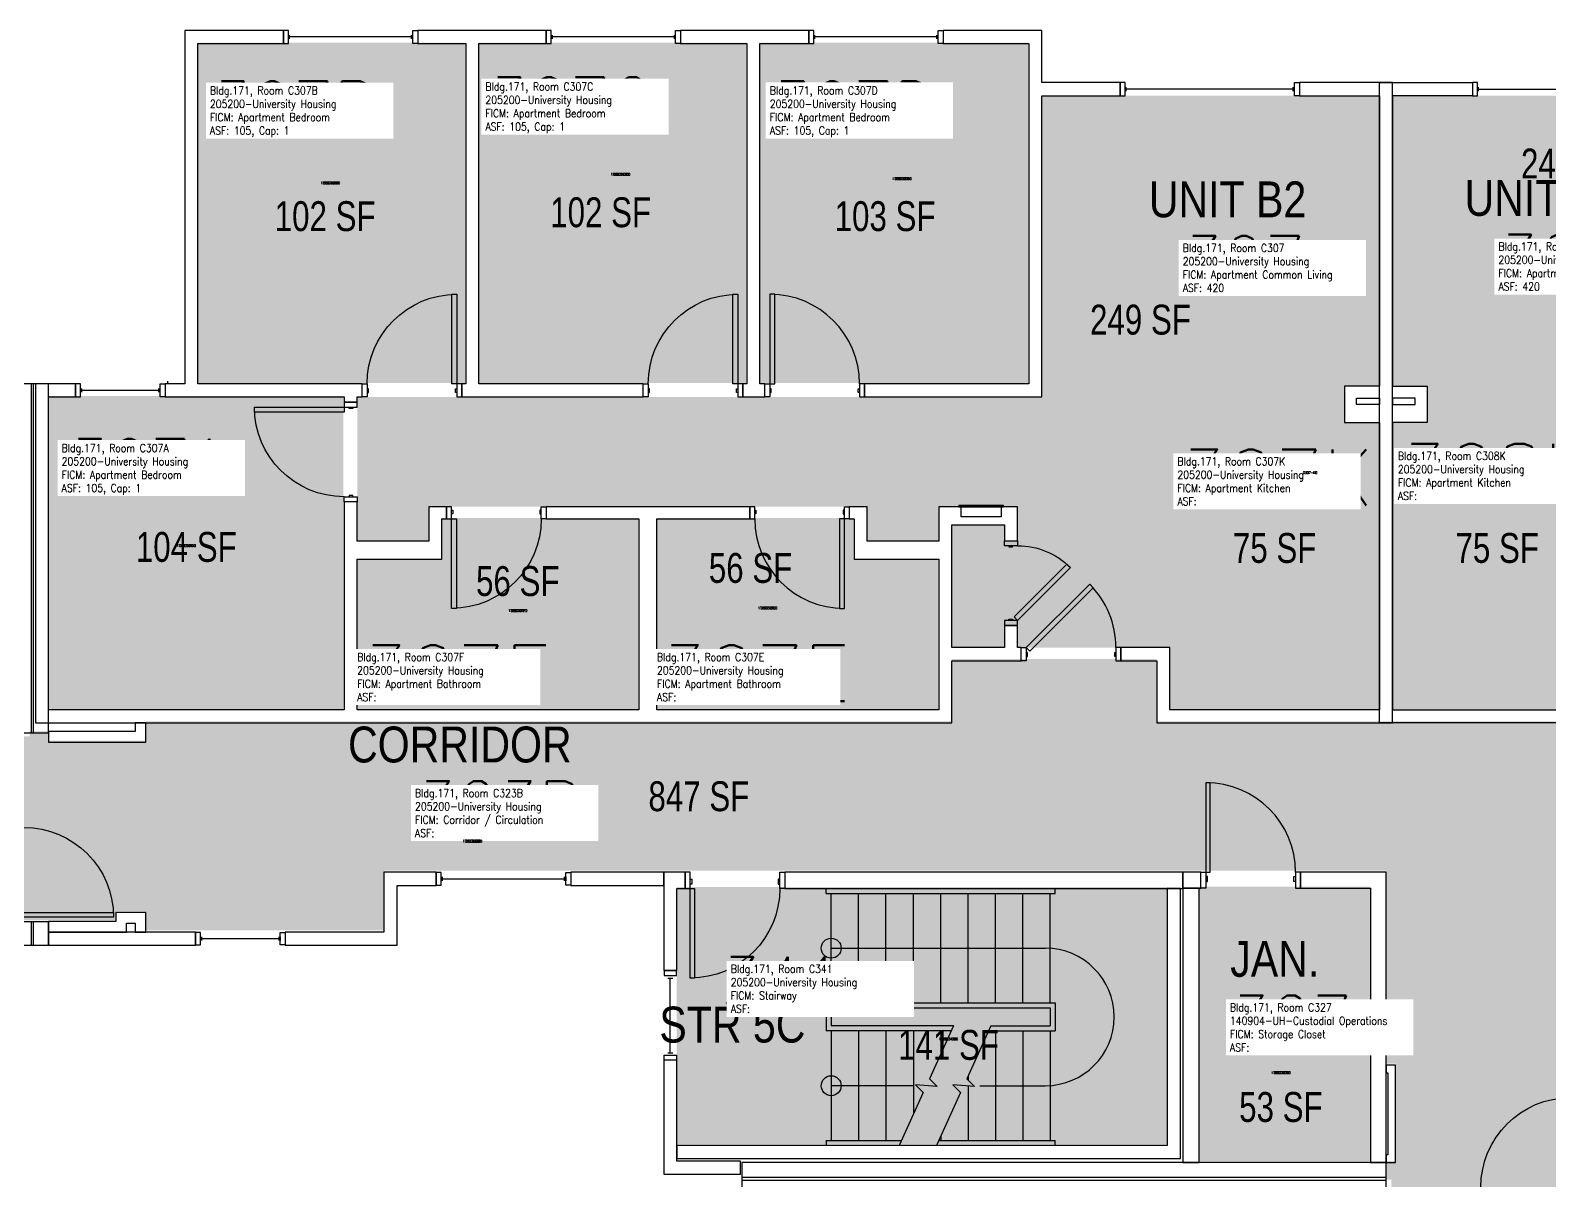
# Model space of a CAD drawing. Header units: inches. Extents: x 56 to 7496, y -2947 to 1470.
# Drawn here: x 1781 to 2391, y 986 to 1448 of the extents above; entities that cross this region are included whole.
import ezdxf
from ezdxf.enums import TextEntityAlignment as Align

# ---------------------------------------------------------------- set-up
doc = ezdxf.new("R2010")
doc.units = ezdxf.units.IN
doc.header["$LTSCALE"] = 48
doc.header["$MEASUREMENT"] = 0
for name, color, linetype in [('A-DOOR', 2, 'Continuous'), ('A-FLOR', 3, 'Continuous'), ('A-GLAZ', 1, 'Continuous'), ('A-IDEN-RNUM', 7, 'Continuous'), ('A-IDEN-SNUM', 4, 'Continuous'), ('A-IDEN-VNUM', 4, 'Continuous'), ('A-MISC', 1, 'Continuous'), ('A-WALL', 5, 'Continuous'), ('AREA-TEXT', 3, 'Continuous'), ('Rooms-Category-Color', 7, 'Continuous'), ('Rooms-College-Color', 7, 'Continuous'), ('Rooms-Department-Color', 7, 'Continuous'), ('Rooms-Division-Color', 7, 'Continuous'), ('Rooms-Information', 7, 'Continuous')]:
    doc.layers.add(name, color=color, linetype=linetype)
doc.styles.add('AREA', font='arial.ttf', dxfattribs={"width": 0.75, "height": 12})
doc.styles.add('DIMS', font='ARIALN.TTF')
doc.styles.add('ROOMSNUMBER', font='txt.shx', dxfattribs={"height": 0.03})
doc.styles.add('ROOMVNUMBER', font='simplex.shx', dxfattribs={"width": 0.85})
doc.styles.get("Standard").update_dxf_attribs({"font": 'ARIALN.TTF'})
doc.dimstyles.new('NBA 2004', dxfattribs={"dimscale": 128, "dimtxt": 0.125, "dimasz": 0.09375, "dimexe": 0.125, "dimexo": 0.125, "dimgap": 0.0625, "dimtad": 1, "dimdec": 3, "dimzin": 3, "dimdsep": 46, "dimlunit": 4, "dimtxsty": 'DIMS', "dimblk": 'ARCHTICK', "dimcen": 0.09375, "dimdle": 0.125, "dimclrd": 256, "dimclre": 256, "dimclrt": 2, "dimadec": 0, "dimazin": 0, "dimtfac": 0.75, "dimtdec": 3, "dimtmove": 2, "dimatfit": 2, "dimfxl": 0.125, "dimfrac": 2, "dimtolj": 1, "dimtzin": 0, "dimlwd": -1, "dimlwe": -1, "dimarcsym": 0})

# ---------------------------------------------------------------- blocks, each defined once
blk = doc.blocks.new('_ArchTick')
at = {"color": 0, "linetype": 'ByBlock', "const_width": 0.15}
blk.add_lwpolyline([(-0.5, -0.5), (0.5, 0.5)], dxfattribs=at)

msp = doc.modelspace()

# ---------------------------------------------------------------- hatches: boundary and pattern name
h = msp.add_hatch()
h.set_pattern_fill('ANSI31', color=256, style=0)
h.set_pattern_definition([(45, (1723.41357, 1820.73259), (-0.088388348, 0.088388348), [])])
h.paths.add_polyline_path([(2054.88, 1236.78), (2113.62, 1236.78), (2113.62, 1227.57), (2054.88, 1227.57)], flags=9)
at = {"layer": 'Rooms-Category-Color', "true_color": 0x728ef3}
for points in [[(1847.58, 1442.94), (1955.2, 1442.94), (1955.2, 1306.19), (1847.58, 1306.19)], [(1960.45, 1442.94), (2068.08, 1442.94), (2068.08, 1306.19), (1960.45, 1306.19)], [(2181.33, 1442.94), (2073.33, 1442.94), (2073.33, 1306.19), (2181.33, 1306.19)], [(2322.42, 1305.01), (2238.27, 1305.01), (2238.27, 1199.89), (2177.15, 1199.89), (2177.15, 1208.84), (2171.9, 1208.84), (2171.9, 1199.89), (2150.7, 1199.89), (2150.7, 1249.26), (2171.9, 1249.26), (2171.9, 1242.84), (2177.15, 1242.84), (2177.15, 1256.51), (2145.45, 1256.51), (2145.45, 1242.64), (2116.7, 1242.64), (2116.7, 1256.51), (1940.67, 1256.51), (1940.67, 1242.64), (1911.92, 1242.64), (1911.92, 1300.64), (2186.92, 1300.64), (2186.92, 1421.64), (2322.42, 1421.64)], [(2327.67, 1305.01), (2411.81, 1305.01), (2411.81, 1199.89), (2472.94, 1199.89), (2472.94, 1208.84), (2478.19, 1208.84), (2478.19, 1199.89), (2499.38, 1199.89), (2499.38, 1249.26), (2478.19, 1249.26), (2478.19, 1242.84), (2472.94, 1242.84), (2472.94, 1256.51), (2504.63, 1256.51), (2504.63, 1242.64), (2533.38, 1242.64), (2533.38, 1256.51), (2709.42, 1256.51), (2709.42, 1242.64), (2738.17, 1242.64), (2738.17, 1300.64), (2463.17, 1300.64), (2463.17, 1421.64), (2327.67, 1421.64)], [(1787.58, 1175.19), (1787.58, 1300.94), (1906.33, 1300.94), (1906.33, 1175.19)], [(2238.27, 1174.89), (2238.27, 1305.01), (2308.42, 1305.01), (2308.42, 1290.39), (2322.42, 1290.39), (2322.42, 1174.89)], [(2411.81, 1174.89), (2411.81, 1305.01), (2341.67, 1305.01), (2341.67, 1290.39), (2327.67, 1290.39), (2327.67, 1174.89)], [(1911.58, 1175.19), (1911.58, 1235.69), (1945.58, 1235.69), (1945.58, 1251.94), (2024.72, 1251.94), (2024.72, 1175.19)], [(2031.97, 1175.19), (2031.97, 1251.94), (2111.11, 1251.94), (2111.11, 1235.69), (2145.11, 1235.69), (2145.11, 1175.19)], [(2318.8, 993.64), (2318.8, 1103.89), (2250, 1103.89), (2250, 993.64)]]:
    msp.add_hatch(color=171, dxfattribs=at).paths.add_polyline_path(points)
at = {"layer": 'Rooms-Category-Color', "true_color": 0xadadad}
for points in [[(1290.58, 1014.17), (1188.04, 1116.73), (1241.42, 1170.12), (1328.79, 1170.27), (1328.79, 1195.27), (1411.11, 1195.27), (1411.11, 1170.27), (1726.65, 1170.27), (1726.65, 1162.54), (1738.65, 1162.54), (1738.65, 1166.02), (1773.9, 1166.02), (1773.9, 1164.29), (1780.4, 1164.29), (1780.4, 1166.29), (1787.9, 1166.29), (1787.9, 1162.54), (1827.02, 1162.54), (1827.02, 1170.27), (2150.68, 1170.27), (2150.68, 1195.27), (2233, 1195.27), (2233, 1170.27), (2417.04, 1170.27), (2417.04, 1195.27), (2499.36, 1195.27), (2499.36, 1170.27), (2807.4, 1170.27), (2807.4, 1162.27), (2839.26, 1162.27), (2839.26, 1166.02), (2855.39, 1166.02), (2855.39, 1170.27), (2862.14, 1170.27), (2862.14, 1166.02), (2873.89, 1166.02), (2873.89, 1090.02), (2862.14, 1090.02), (2862.14, 1086.27), (2807.4, 1086.27), (2807.4, 1110.27), (1922.65, 1110.27), (1922.65, 1086.27), (1827.02, 1086.27), (1827.02, 1094.04), (1815.02, 1094.04), (1815.02, 1090.52), (1787.9, 1090.52), (1787.9, 1090.29), (1773.9, 1090.29), (1773.9, 1094.04), (1726.65, 1094.04), (1726.65, 1086.27), (1633.9, 1086.27), (1633.9, 1110.27), (1386.7, 1110.27)], [(2280.86, 188.51), (2285.45, 193.1), (2286.69, 191.87), (2320.1, 225.28), (2316.13, 229.25), (2323.65, 236.77), (2323.65, 807.92), (2298.65, 807.92), (2298.65, 890.25), (2323.65, 890.25), (2323.65, 933.01), (2328.92, 933.01), (2328.92, 945.01), (2323.65, 945.01), (2323.65, 979.64), (2327.17, 979.64), (2327.17, 986.14), (2325.17, 986.14), (2325.17, 993.64), (2328.92, 993.64), (2328.92, 1032.76), (2325.17, 1032.76), (2325.17, 1110.26), (2428.66, 1110.26), (2428.66, 1032.76), (2396.8, 1032.76), (2396.8, 1020.76), (2401.17, 1020.76), (2401.17, 986.14), (2399.17, 986.14), (2399.17, 979.64), (2397.42, 979.64), (2397.42, 933.01), (2403.3, 933.01), (2403.3, 890.25), (2428.3, 890.25), (2428.3, 807.92), (2403.3, 807.92), (2403.3, 203.3), (2372.69, 172.69), (2368.53, 176.85), (2359.61, 167.92), (2363.76, 163.76), (2339.28, 139.28), (2336.36, 142.2), (2331.77, 137.6)], [(2040.25, 1000.52), (2237.25, 1000.52), (2237.25, 1103.77), (2040.25, 1103.77)]]:
    msp.add_hatch(color=253, dxfattribs=at).paths.add_polyline_path(points)
at = {"layer": 'Rooms-College-Color', "true_color": 0xadadad}
for points in [[(1847.58, 1442.94), (1955.2, 1442.94), (1955.2, 1306.19), (1847.58, 1306.19)], [(1960.45, 1442.94), (2068.08, 1442.94), (2068.08, 1306.19), (1960.45, 1306.19)], [(2181.33, 1442.94), (2073.33, 1442.94), (2073.33, 1306.19), (2181.33, 1306.19)], [(2322.42, 1305.01), (2238.27, 1305.01), (2238.27, 1199.89), (2177.15, 1199.89), (2177.15, 1208.84), (2171.9, 1208.84), (2171.9, 1199.89), (2150.7, 1199.89), (2150.7, 1249.26), (2171.9, 1249.26), (2171.9, 1242.84), (2177.15, 1242.84), (2177.15, 1256.51), (2145.45, 1256.51), (2145.45, 1242.64), (2116.7, 1242.64), (2116.7, 1256.51), (1940.67, 1256.51), (1940.67, 1242.64), (1911.92, 1242.64), (1911.92, 1300.64), (2186.92, 1300.64), (2186.92, 1421.64), (2322.42, 1421.64)], [(2327.67, 1305.01), (2411.81, 1305.01), (2411.81, 1199.89), (2472.94, 1199.89), (2472.94, 1208.84), (2478.19, 1208.84), (2478.19, 1199.89), (2499.38, 1199.89), (2499.38, 1249.26), (2478.19, 1249.26), (2478.19, 1242.84), (2472.94, 1242.84), (2472.94, 1256.51), (2504.63, 1256.51), (2504.63, 1242.64), (2533.38, 1242.64), (2533.38, 1256.51), (2709.42, 1256.51), (2709.42, 1242.64), (2738.17, 1242.64), (2738.17, 1300.64), (2463.17, 1300.64), (2463.17, 1421.64), (2327.67, 1421.64)], [(1787.58, 1175.19), (1787.58, 1300.94), (1906.33, 1300.94), (1906.33, 1175.19)], [(2238.27, 1174.89), (2238.27, 1305.01), (2308.42, 1305.01), (2308.42, 1290.39), (2322.42, 1290.39), (2322.42, 1174.89)], [(2411.81, 1174.89), (2411.81, 1305.01), (2341.67, 1305.01), (2341.67, 1290.39), (2327.67, 1290.39), (2327.67, 1174.89)], [(1911.58, 1175.19), (1911.58, 1235.69), (1945.58, 1235.69), (1945.58, 1251.94), (2024.72, 1251.94), (2024.72, 1175.19)], [(2031.97, 1175.19), (2031.97, 1251.94), (2111.11, 1251.94), (2111.11, 1235.69), (2145.11, 1235.69), (2145.11, 1175.19)], [(1290.58, 1014.17), (1188.04, 1116.73), (1241.42, 1170.12), (1328.79, 1170.27), (1328.79, 1195.27), (1411.11, 1195.27), (1411.11, 1170.27), (1726.65, 1170.27), (1726.65, 1162.54), (1738.65, 1162.54), (1738.65, 1166.02), (1773.9, 1166.02), (1773.9, 1164.29), (1780.4, 1164.29), (1780.4, 1166.29), (1787.9, 1166.29), (1787.9, 1162.54), (1827.02, 1162.54), (1827.02, 1170.27), (2150.68, 1170.27), (2150.68, 1195.27), (2233, 1195.27), (2233, 1170.27), (2417.04, 1170.27), (2417.04, 1195.27), (2499.36, 1195.27), (2499.36, 1170.27), (2807.4, 1170.27), (2807.4, 1162.27), (2839.26, 1162.27), (2839.26, 1166.02), (2855.39, 1166.02), (2855.39, 1170.27), (2862.14, 1170.27), (2862.14, 1166.02), (2873.89, 1166.02), (2873.89, 1090.02), (2862.14, 1090.02), (2862.14, 1086.27), (2807.4, 1086.27), (2807.4, 1110.27), (1922.65, 1110.27), (1922.65, 1086.27), (1827.02, 1086.27), (1827.02, 1094.04), (1815.02, 1094.04), (1815.02, 1090.52), (1787.9, 1090.52), (1787.9, 1090.29), (1773.9, 1090.29), (1773.9, 1094.04), (1726.65, 1094.04), (1726.65, 1086.27), (1633.9, 1086.27), (1633.9, 1110.27), (1386.7, 1110.27)], [(2280.86, 188.51), (2285.45, 193.1), (2286.69, 191.87), (2320.1, 225.28), (2316.13, 229.25), (2323.65, 236.77), (2323.65, 807.92), (2298.65, 807.92), (2298.65, 890.25), (2323.65, 890.25), (2323.65, 933.01), (2328.92, 933.01), (2328.92, 945.01), (2323.65, 945.01), (2323.65, 979.64), (2327.17, 979.64), (2327.17, 986.14), (2325.17, 986.14), (2325.17, 993.64), (2328.92, 993.64), (2328.92, 1032.76), (2325.17, 1032.76), (2325.17, 1110.26), (2428.66, 1110.26), (2428.66, 1032.76), (2396.8, 1032.76), (2396.8, 1020.76), (2401.17, 1020.76), (2401.17, 986.14), (2399.17, 986.14), (2399.17, 979.64), (2397.42, 979.64), (2397.42, 933.01), (2403.3, 933.01), (2403.3, 890.25), (2428.3, 890.25), (2428.3, 807.92), (2403.3, 807.92), (2403.3, 203.3), (2372.69, 172.69), (2368.53, 176.85), (2359.61, 167.92), (2363.76, 163.76), (2339.28, 139.28), (2336.36, 142.2), (2331.77, 137.6)], [(2040.25, 1000.52), (2237.25, 1000.52), (2237.25, 1103.77), (2040.25, 1103.77)], [(2318.8, 993.64), (2318.8, 1103.89), (2250, 1103.89), (2250, 993.64)]]:
    msp.add_hatch(color=253, dxfattribs=at).paths.add_polyline_path(points)
at = {"layer": 'Rooms-Department-Color', "true_color": 0x604aed}
for points in [[(1847.58, 1442.94), (1955.2, 1442.94), (1955.2, 1306.19), (1847.58, 1306.19)], [(1960.45, 1442.94), (2068.08, 1442.94), (2068.08, 1306.19), (1960.45, 1306.19)], [(2181.33, 1442.94), (2073.33, 1442.94), (2073.33, 1306.19), (2181.33, 1306.19)], [(2322.42, 1305.01), (2238.27, 1305.01), (2238.27, 1199.89), (2177.15, 1199.89), (2177.15, 1208.84), (2171.9, 1208.84), (2171.9, 1199.89), (2150.7, 1199.89), (2150.7, 1249.26), (2171.9, 1249.26), (2171.9, 1242.84), (2177.15, 1242.84), (2177.15, 1256.51), (2145.45, 1256.51), (2145.45, 1242.64), (2116.7, 1242.64), (2116.7, 1256.51), (1940.67, 1256.51), (1940.67, 1242.64), (1911.92, 1242.64), (1911.92, 1300.64), (2186.92, 1300.64), (2186.92, 1421.64), (2322.42, 1421.64)], [(2327.67, 1305.01), (2411.81, 1305.01), (2411.81, 1199.89), (2472.94, 1199.89), (2472.94, 1208.84), (2478.19, 1208.84), (2478.19, 1199.89), (2499.38, 1199.89), (2499.38, 1249.26), (2478.19, 1249.26), (2478.19, 1242.84), (2472.94, 1242.84), (2472.94, 1256.51), (2504.63, 1256.51), (2504.63, 1242.64), (2533.38, 1242.64), (2533.38, 1256.51), (2709.42, 1256.51), (2709.42, 1242.64), (2738.17, 1242.64), (2738.17, 1300.64), (2463.17, 1300.64), (2463.17, 1421.64), (2327.67, 1421.64)], [(1787.58, 1175.19), (1787.58, 1300.94), (1906.33, 1300.94), (1906.33, 1175.19)], [(2238.27, 1174.89), (2238.27, 1305.01), (2308.42, 1305.01), (2308.42, 1290.39), (2322.42, 1290.39), (2322.42, 1174.89)], [(2411.81, 1174.89), (2411.81, 1305.01), (2341.67, 1305.01), (2341.67, 1290.39), (2327.67, 1290.39), (2327.67, 1174.89)], [(1911.58, 1175.19), (1911.58, 1235.69), (1945.58, 1235.69), (1945.58, 1251.94), (2024.72, 1251.94), (2024.72, 1175.19)], [(2031.97, 1175.19), (2031.97, 1251.94), (2111.11, 1251.94), (2111.11, 1235.69), (2145.11, 1235.69), (2145.11, 1175.19)], [(2318.8, 993.64), (2318.8, 1103.89), (2250, 1103.89), (2250, 993.64)]]:
    msp.add_hatch(color=173, dxfattribs=at).paths.add_polyline_path(points)
at = {"layer": 'Rooms-Department-Color', "true_color": 0xacacac}
for points in [[(1290.58, 1014.17), (1188.04, 1116.73), (1241.42, 1170.12), (1328.79, 1170.27), (1328.79, 1195.27), (1411.11, 1195.27), (1411.11, 1170.27), (1726.65, 1170.27), (1726.65, 1162.54), (1738.65, 1162.54), (1738.65, 1166.02), (1773.9, 1166.02), (1773.9, 1164.29), (1780.4, 1164.29), (1780.4, 1166.29), (1787.9, 1166.29), (1787.9, 1162.54), (1827.02, 1162.54), (1827.02, 1170.27), (2150.68, 1170.27), (2150.68, 1195.27), (2233, 1195.27), (2233, 1170.27), (2417.04, 1170.27), (2417.04, 1195.27), (2499.36, 1195.27), (2499.36, 1170.27), (2807.4, 1170.27), (2807.4, 1162.27), (2839.26, 1162.27), (2839.26, 1166.02), (2855.39, 1166.02), (2855.39, 1170.27), (2862.14, 1170.27), (2862.14, 1166.02), (2873.89, 1166.02), (2873.89, 1090.02), (2862.14, 1090.02), (2862.14, 1086.27), (2807.4, 1086.27), (2807.4, 1110.27), (1922.65, 1110.27), (1922.65, 1086.27), (1827.02, 1086.27), (1827.02, 1094.04), (1815.02, 1094.04), (1815.02, 1090.52), (1787.9, 1090.52), (1787.9, 1090.29), (1773.9, 1090.29), (1773.9, 1094.04), (1726.65, 1094.04), (1726.65, 1086.27), (1633.9, 1086.27), (1633.9, 1110.27), (1386.7, 1110.27)], [(2280.86, 188.51), (2285.45, 193.1), (2286.69, 191.87), (2320.1, 225.28), (2316.13, 229.25), (2323.65, 236.77), (2323.65, 807.92), (2298.65, 807.92), (2298.65, 890.25), (2323.65, 890.25), (2323.65, 933.01), (2328.92, 933.01), (2328.92, 945.01), (2323.65, 945.01), (2323.65, 979.64), (2327.17, 979.64), (2327.17, 986.14), (2325.17, 986.14), (2325.17, 993.64), (2328.92, 993.64), (2328.92, 1032.76), (2325.17, 1032.76), (2325.17, 1110.26), (2428.66, 1110.26), (2428.66, 1032.76), (2396.8, 1032.76), (2396.8, 1020.76), (2401.17, 1020.76), (2401.17, 986.14), (2399.17, 986.14), (2399.17, 979.64), (2397.42, 979.64), (2397.42, 933.01), (2403.3, 933.01), (2403.3, 890.25), (2428.3, 890.25), (2428.3, 807.92), (2403.3, 807.92), (2403.3, 203.3), (2372.69, 172.69), (2368.53, 176.85), (2359.61, 167.92), (2363.76, 163.76), (2339.28, 139.28), (2336.36, 142.2), (2331.77, 137.6)], [(2040.25, 1000.52), (2237.25, 1000.52), (2237.25, 1103.77), (2040.25, 1103.77)]]:
    msp.add_hatch(color=253, dxfattribs=at).paths.add_polyline_path(points)
at = {"layer": 'Rooms-Division-Color', "true_color": 0x604aed}
for points in [[(1847.58, 1442.94), (1955.2, 1442.94), (1955.2, 1306.19), (1847.58, 1306.19)], [(1960.45, 1442.94), (2068.08, 1442.94), (2068.08, 1306.19), (1960.45, 1306.19)], [(2181.33, 1442.94), (2073.33, 1442.94), (2073.33, 1306.19), (2181.33, 1306.19)], [(2322.42, 1305.01), (2238.27, 1305.01), (2238.27, 1199.89), (2177.15, 1199.89), (2177.15, 1208.84), (2171.9, 1208.84), (2171.9, 1199.89), (2150.7, 1199.89), (2150.7, 1249.26), (2171.9, 1249.26), (2171.9, 1242.84), (2177.15, 1242.84), (2177.15, 1256.51), (2145.45, 1256.51), (2145.45, 1242.64), (2116.7, 1242.64), (2116.7, 1256.51), (1940.67, 1256.51), (1940.67, 1242.64), (1911.92, 1242.64), (1911.92, 1300.64), (2186.92, 1300.64), (2186.92, 1421.64), (2322.42, 1421.64)], [(2327.67, 1305.01), (2411.81, 1305.01), (2411.81, 1199.89), (2472.94, 1199.89), (2472.94, 1208.84), (2478.19, 1208.84), (2478.19, 1199.89), (2499.38, 1199.89), (2499.38, 1249.26), (2478.19, 1249.26), (2478.19, 1242.84), (2472.94, 1242.84), (2472.94, 1256.51), (2504.63, 1256.51), (2504.63, 1242.64), (2533.38, 1242.64), (2533.38, 1256.51), (2709.42, 1256.51), (2709.42, 1242.64), (2738.17, 1242.64), (2738.17, 1300.64), (2463.17, 1300.64), (2463.17, 1421.64), (2327.67, 1421.64)], [(1787.58, 1175.19), (1787.58, 1300.94), (1906.33, 1300.94), (1906.33, 1175.19)], [(2238.27, 1174.89), (2238.27, 1305.01), (2308.42, 1305.01), (2308.42, 1290.39), (2322.42, 1290.39), (2322.42, 1174.89)], [(2411.81, 1174.89), (2411.81, 1305.01), (2341.67, 1305.01), (2341.67, 1290.39), (2327.67, 1290.39), (2327.67, 1174.89)], [(1911.58, 1175.19), (1911.58, 1235.69), (1945.58, 1235.69), (1945.58, 1251.94), (2024.72, 1251.94), (2024.72, 1175.19)], [(2031.97, 1175.19), (2031.97, 1251.94), (2111.11, 1251.94), (2111.11, 1235.69), (2145.11, 1235.69), (2145.11, 1175.19)], [(2318.8, 993.64), (2318.8, 1103.89), (2250, 1103.89), (2250, 993.64)]]:
    msp.add_hatch(color=173, dxfattribs=at).paths.add_polyline_path(points)
at = {"layer": 'Rooms-Division-Color', "true_color": 0xadadad}
for points in [[(1290.58, 1014.17), (1188.04, 1116.73), (1241.42, 1170.12), (1328.79, 1170.27), (1328.79, 1195.27), (1411.11, 1195.27), (1411.11, 1170.27), (1726.65, 1170.27), (1726.65, 1162.54), (1738.65, 1162.54), (1738.65, 1166.02), (1773.9, 1166.02), (1773.9, 1164.29), (1780.4, 1164.29), (1780.4, 1166.29), (1787.9, 1166.29), (1787.9, 1162.54), (1827.02, 1162.54), (1827.02, 1170.27), (2150.68, 1170.27), (2150.68, 1195.27), (2233, 1195.27), (2233, 1170.27), (2417.04, 1170.27), (2417.04, 1195.27), (2499.36, 1195.27), (2499.36, 1170.27), (2807.4, 1170.27), (2807.4, 1162.27), (2839.26, 1162.27), (2839.26, 1166.02), (2855.39, 1166.02), (2855.39, 1170.27), (2862.14, 1170.27), (2862.14, 1166.02), (2873.89, 1166.02), (2873.89, 1090.02), (2862.14, 1090.02), (2862.14, 1086.27), (2807.4, 1086.27), (2807.4, 1110.27), (1922.65, 1110.27), (1922.65, 1086.27), (1827.02, 1086.27), (1827.02, 1094.04), (1815.02, 1094.04), (1815.02, 1090.52), (1787.9, 1090.52), (1787.9, 1090.29), (1773.9, 1090.29), (1773.9, 1094.04), (1726.65, 1094.04), (1726.65, 1086.27), (1633.9, 1086.27), (1633.9, 1110.27), (1386.7, 1110.27)], [(2280.86, 188.51), (2285.45, 193.1), (2286.69, 191.87), (2320.1, 225.28), (2316.13, 229.25), (2323.65, 236.77), (2323.65, 807.92), (2298.65, 807.92), (2298.65, 890.25), (2323.65, 890.25), (2323.65, 933.01), (2328.92, 933.01), (2328.92, 945.01), (2323.65, 945.01), (2323.65, 979.64), (2327.17, 979.64), (2327.17, 986.14), (2325.17, 986.14), (2325.17, 993.64), (2328.92, 993.64), (2328.92, 1032.76), (2325.17, 1032.76), (2325.17, 1110.26), (2428.66, 1110.26), (2428.66, 1032.76), (2396.8, 1032.76), (2396.8, 1020.76), (2401.17, 1020.76), (2401.17, 986.14), (2399.17, 986.14), (2399.17, 979.64), (2397.42, 979.64), (2397.42, 933.01), (2403.3, 933.01), (2403.3, 890.25), (2428.3, 890.25), (2428.3, 807.92), (2403.3, 807.92), (2403.3, 203.3), (2372.69, 172.69), (2368.53, 176.85), (2359.61, 167.92), (2363.76, 163.76), (2339.28, 139.28), (2336.36, 142.2), (2331.77, 137.6)], [(2040.25, 1000.52), (2237.25, 1000.52), (2237.25, 1103.77), (2040.25, 1103.77)]]:
    msp.add_hatch(color=253, dxfattribs=at).paths.add_polyline_path(points)

# ---------------------------------------------------------------- linework, layer by layer
at = {"layer": 'A-DOOR'}
for p, q in [((2254.5, 1145.63), (2252.75, 1145.63)), ((2252.75, 1145.63), (2252.75, 1109.63)), ((2254.5, 1109.63), (2254.5, 1145.63)), ((2250.75, 1103.26), (2250.75, 1109.63)), ((2250.75, 1109.63), (2252.75, 1109.63)), ((2252.75, 1109.63), (2254.5, 1109.63)), ((2252.75, 1109.63), (2252.75, 1103.26)), ((2253.37, 1107.88), (2252.75, 1107.88)), ((2252.75, 1107.88), (2252.75, 1105.88)), ((2252.75, 1105.88), (2253.37, 1105.88)), ((2253.37, 1105.88), (2253.37, 1107.88)), ((2288.12, 1105.88), (2288.12, 1107.88)), ((2288.12, 1107.88), (2288.75, 1107.88)), ((2288.75, 1105.88), (2288.12, 1105.88)), ((2290.75, 1109.63), (2288.75, 1109.63)), ((2288.75, 1109.63), (2288.75, 1103.26)), ((2288.75, 1107.88), (2288.75, 1105.88)), ((2290.75, 1103.26), (2290.75, 1109.63)), ((2252.75, 1103.26), (2250.75, 1103.26)), ((2288.75, 1103.26), (2290.75, 1103.26)), ((1778.02, 1093.42), (1814.02, 1093.42)), ((1814.02, 1093.42), (1814.02, 1091.67)), ((1814.02, 1091.67), (1778.02, 1091.67))]:
    msp.add_line(p, q, dxfattribs=at)
for points in [[(1951.9, 1305.89), (1949.9, 1305.89), (1949.9, 1341.89), (1951.9, 1341.89)], [(2064.77, 1305.89), (2062.77, 1305.89), (2062.77, 1341.89), (2064.77, 1341.89)], [(2077.65, 1305.89), (2079.65, 1305.89), (2079.65, 1341.89), (2077.65, 1341.89)], [(1915.9, 1300.64), (1913.9, 1300.64), (1913.9, 1305.89), (1915.9, 1305.89)], [(1951.9, 1300.64), (1953.9, 1300.64), (1953.9, 1305.89), (1951.9, 1305.89)], [(2028.77, 1300.64), (2026.77, 1300.64), (2026.77, 1305.89), (2028.77, 1305.89)], [(2064.77, 1300.64), (2066.77, 1300.64), (2066.77, 1305.89), (2064.77, 1305.89)], [(2077.65, 1300.64), (2075.65, 1300.64), (2075.65, 1305.89), (2077.65, 1305.89)], [(2113.65, 1300.64), (2115.65, 1300.64), (2115.65, 1305.89), (2113.65, 1305.89)], [(1915.9, 1302.39), (1916.4, 1302.39), (1916.4, 1303.89), (1915.9, 1303.89)], [(1951.9, 1302.39), (1951.4, 1302.39), (1951.4, 1303.89), (1951.9, 1303.89)], [(2028.77, 1302.39), (2029.27, 1302.39), (2029.27, 1303.89), (2028.77, 1303.89)], [(2064.77, 1302.39), (2064.27, 1302.39), (2064.27, 1303.89), (2064.77, 1303.89)], [(2077.65, 1302.39), (2078.15, 1302.39), (2078.15, 1303.89), (2077.65, 1303.89)], [(2113.65, 1302.39), (2113.15, 1302.39), (2113.15, 1303.89), (2113.65, 1303.89)], [(1906.65, 1296.52), (1906.65, 1294.52), (1870.65, 1294.52), (1870.65, 1296.52)], [(1911.9, 1296.52), (1911.9, 1298.52), (1906.65, 1298.52), (1906.65, 1296.52)], [(1910.15, 1296.52), (1910.15, 1296.02), (1908.65, 1296.02), (1908.65, 1296.52)], [(1911.9, 1260.52), (1911.9, 1258.52), (1906.65, 1258.52), (1906.65, 1260.52)], [(1910.15, 1260.52), (1910.15, 1261.02), (1908.65, 1261.02), (1908.65, 1260.52)], [(1949.79, 1256.51), (1947.79, 1256.51), (1947.79, 1251.64), (1949.79, 1251.64)], [(1949.79, 1255.14), (1950.29, 1255.14), (1950.29, 1253.64), (1949.79, 1253.64)], [(1949.79, 1251.64), (1951.79, 1251.64), (1951.79, 1215.64), (1949.79, 1215.64)], [(1985.79, 1255.14), (1985.29, 1255.14), (1985.29, 1253.64), (1985.79, 1253.64)], [(1985.79, 1256.51), (1987.79, 1256.51), (1987.79, 1251.64), (1985.79, 1251.64)], [(2071.54, 1256.51), (2069.54, 1256.51), (2069.54, 1251.64), (2071.54, 1251.64)], [(2071.54, 1255.14), (2072.04, 1255.14), (2072.04, 1253.64), (2071.54, 1253.64)], [(2107.54, 1251.64), (2105.54, 1251.64), (2105.54, 1215.64), (2107.54, 1215.64)], [(2107.54, 1255.14), (2107.04, 1255.14), (2107.04, 1253.64), (2107.54, 1253.64)], [(2107.54, 1256.51), (2109.54, 1256.51), (2109.54, 1251.64), (2107.54, 1251.64)], [(2171.88, 1240.84), (2171.88, 1242.84), (2177.13, 1242.84), (2177.13, 1240.84)], [(2173.63, 1240.84), (2173.63, 1240.34), (2175.13, 1240.34), (2175.13, 1240.84)], [(2177.13, 1210.84), (2175.71, 1212.25), (2196.93, 1233.47), (2198.34, 1232.05)], [(2180.61, 1199.89), (2182.03, 1198.48), (2207.48, 1223.93), (2206.07, 1225.35)], [(2171.88, 1210.84), (2171.88, 1208.84), (2177.13, 1208.84), (2177.13, 1210.84)], [(2173.63, 1210.84), (2173.63, 1211.34), (2175.13, 1211.34), (2175.13, 1210.84)], [(2180.61, 1194.64), (2178.61, 1194.64), (2178.61, 1199.89), (2180.61, 1199.89)], [(2180.61, 1196.39), (2181.11, 1196.39), (2181.11, 1197.89), (2180.61, 1197.89)], [(2216.61, 1196.39), (2216.11, 1196.39), (2216.11, 1197.89), (2216.61, 1197.89)], [(2216.61, 1194.64), (2218.61, 1194.64), (2218.61, 1199.89), (2216.61, 1199.89)], [(2045.62, 1109.64), (2043.62, 1109.64), (2043.62, 1103.14), (2045.62, 1103.14)], [(2045.62, 1106.89), (2046.25, 1106.89), (2046.25, 1104.89), (2045.62, 1104.89)], [(2081.62, 1106.89), (2081, 1106.89), (2081, 1104.89), (2081.62, 1104.89)], [(2081.62, 1109.64), (2083.62, 1109.64), (2083.62, 1103.14), (2081.62, 1103.14)], [(2045.62, 1103.14), (2047.37, 1103.14), (2047.37, 1067.14), (2045.62, 1067.14)]]:
    msp.add_lwpolyline(points, close=True, dxfattribs=at)
at = {"layer": 'A-DOOR', "extrusion": (0, 0, -1)}
for centre, radius, start, end in [((-1951.9, 1305.89), 36, 0, 90), ((-2064.77, 1305.89), 36, 0, 90), ((-1906.65, 1296.52), 36, 270, 0), ((-1949.79, 1251.64), 36, 180, 270), ((-2177.13, 1210.84), 30, 90, 135), ((-1778.02, 1091.67), 36, 90, 180), ((-2045.62, 1103.14), 36, 180, 270), ((-2399.17, 983.13), 36, 0, 90)]:
    msp.add_arc(centre, radius, start, end, dxfattribs=at)
at = {"layer": 'A-DOOR'}
for centre, start, end in [((2077.65, 1305.89), 0, 90), ((2107.54, 1251.64), 180, 270), ((2180.61, 1199.89), 0, 45), ((2252.75, 1109.63), 360, 90)]:
    msp.add_arc(centre, 36, start, end, dxfattribs=at)
at = {"layer": 'A-FLOR'}
for p, q in [((2100.25, 1101.14), (2100.25, 1103.14)), ((2100.25, 1101.14), (2192.25, 1101.14)), ((2102.25, 1057.14), (2102.25, 1101.14)), ((2113.25, 1057.14), (2113.25, 1101.14)), ((2124.25, 1057.14), (2124.25, 1101.14)), ((2135.25, 1057.14), (2135.25, 1101.14)), ((2146.25, 1057.14), (2146.25, 1101.14)), ((2157.25, 1057.14), (2157.25, 1101.14)), ((2168.25, 1057.14), (2168.25, 1101.14)), ((2179.25, 1057.14), (2179.25, 1101.14)), ((2190.25, 1057.14), (2190.25, 1101.14)), ((2192.25, 1101.14), (2192.25, 1103.14)), ((2102.25, 1079.14), (2188.25, 1079.14)), ((2100.25, 1057.14), (2192.25, 1057.14)), ((2100.25, 1057.14), (2100.25, 1045.89)), ((2192.25, 1057.14), (2192.25, 1045.89)), ((2102.25, 1055.14), (2190.25, 1055.14)), ((2102.25, 1055.14), (2102.25, 1047.89)), ((2190.25, 1055.14), (2190.25, 1047.89)), ((2150.47, 1045.89), (2100.25, 1045.89)), ((2151.38, 1047.89), (2102.25, 1047.89)), ((2102.25, 1045.89), (2102.25, 1001.89)), ((2113.25, 1045.89), (2113.25, 1001.89)), ((2124.25, 1045.89), (2124.25, 1001.89)), ((2135.25, 1045.89), (2135.25, 1012.48)), ((2146.25, 1045.89), (2146.25, 1036.64)), ((2165.47, 1045.89), (2192.25, 1045.89)), ((2166.38, 1047.89), (2190.25, 1047.89)), ((2168.25, 1045.89), (2168.25, 1001.89)), ((2168.25, 1045.89), (2168.25, 1001.89)), ((2179.25, 1045.89), (2179.25, 1001.89)), ((2190.25, 1045.89), (2190.25, 1001.89)), ((2157.25, 1027.84), (2157.25, 1026.07)), ((2157.25, 1023.76), (2157.25, 1001.89)), ((2100.25, 1001.89), (2100.25, 999.89)), ((2100.25, 1001.89), (2130.42, 1001.89)), ((2145.42, 1001.89), (2192.25, 1001.89)), ((2146.25, 1003.7), (2146.25, 1001.89)), ((2192.25, 999.89), (2192.25, 1001.89))]:
    msp.add_line(p, q, dxfattribs=at)
for points in [[(2151.38, 1047.89), (2141.68, 1026.63), (2144.81, 1023.56), (2136.07, 1024.23), (2139.2, 1021.16), (2129.51, 999.89)], [(2166.38, 1047.89), (2156.68, 1026.63), (2159.81, 1023.56), (2151.07, 1024.23), (2154.2, 1021.16), (2144.51, 999.89)]]:
    msp.add_lwpolyline(points, dxfattribs=at)
for centre in [(2102.25, 1079.14), (2102.25, 1023.89)]:
    msp.add_circle(centre, 4, dxfattribs=at)
msp.add_arc((2188.25, 1051.51), 27.62, 270, 90, dxfattribs=at)
at = {"layer": 'A-GLAZ'}
for p, q in [((1884.74, 1444.51), (1884.74, 1446.01)), ((1933.74, 1445.26), (1884.74, 1445.26)), ((1933.74, 1444.51), (1933.74, 1446.01)), ((1990.27, 1444.51), (1990.27, 1446.01)), ((2039.27, 1445.26), (1990.27, 1445.26)), ((2039.27, 1444.51), (2039.27, 1446.01)), ((2095.74, 1444.51), (2095.74, 1446.01)), ((2144.74, 1445.26), (2095.74, 1445.26)), ((2144.74, 1444.51), (2144.74, 1446.01)), ((2220.78, 1423.51), (2220.78, 1425.01)), ((2287.78, 1424.26), (2220.78, 1424.26)), ((2287.78, 1423.51), (2287.78, 1425.01)), ((2362.26, 1423.51), (2362.26, 1425.01)), ((2362.26, 1424.26), (2429.26, 1424.26)), ((1835.78, 1305.89), (1835.78, 1306.89)), ((1801.28, 1302.51), (1801.28, 1304.01)), ((1832.28, 1303.26), (1801.28, 1303.26)), ((1832.28, 1302.51), (1832.28, 1304.01)), ((1945.65, 1109.51), (1943.65, 1109.51)), ((1943.65, 1109.51), (1943.65, 1104.51)), ((1943.65, 1104.51), (1945.65, 1104.51)), ((1945.65, 1104.51), (1945.65, 1109.51)), ((1945.65, 1106.26), (1945.65, 1107.76)), ((1946.15, 1106.26), (1946.15, 1107.76)), ((1946.15, 1107.01), (1995.15, 1107.01)), ((1995.15, 1106.26), (1995.15, 1107.76)), ((1995.65, 1109.51), (1997.65, 1109.51)), ((1995.65, 1104.51), (1995.65, 1109.51)), ((1995.65, 1107.76), (1995.65, 1106.26)), ((1997.65, 1104.51), (1995.65, 1104.51)), ((1997.65, 1109.51), (1997.65, 1104.51)), ((1849.02, 1085.51), (1847.02, 1085.51)), ((1847.02, 1085.51), (1847.02, 1080.51)), ((1847.02, 1080.51), (1849.02, 1080.51)), ((1849.02, 1080.51), (1849.02, 1085.51)), ((1849.02, 1082.26), (1849.02, 1083.76)), ((1849.52, 1082.26), (1849.52, 1083.76)), ((1849.52, 1083.01), (1880.52, 1083.01)), ((1880.52, 1082.26), (1880.52, 1083.76)), ((1881.02, 1085.51), (1883.02, 1085.51)), ((1881.02, 1080.51), (1881.02, 1085.51)), ((1881.02, 1083.76), (1881.02, 1082.26)), ((1883.02, 1080.51), (1881.02, 1080.51)), ((1883.02, 1085.51), (1883.02, 1080.51)), ((2036.62, 1067.15), (2038.62, 1067.15)), ((2037.62, 1037.15), (2037.62, 1067.15)), ((2036.62, 1037.15), (2038.62, 1037.15))]:
    msp.add_line(p, q, dxfattribs=at)
for points in [[(1884.24, 1447.89), (1882.24, 1447.89), (1882.24, 1442.64), (1884.24, 1442.64)], [(1934.24, 1447.89), (1936.24, 1447.89), (1936.24, 1442.64), (1934.24, 1442.64)], [(1989.77, 1447.89), (1987.77, 1447.89), (1987.77, 1442.64), (1989.77, 1442.64)], [(2039.77, 1447.89), (2041.77, 1447.89), (2041.77, 1442.64), (2039.77, 1442.64)], [(2095.24, 1447.89), (2093.24, 1447.89), (2093.24, 1442.64), (2095.24, 1442.64)], [(2145.24, 1447.89), (2147.24, 1447.89), (2147.24, 1442.64), (2145.24, 1442.64)], [(2220.28, 1426.89), (2218.28, 1426.89), (2218.28, 1421.64), (2220.28, 1421.64)], [(2288.28, 1426.89), (2290.28, 1426.89), (2290.28, 1421.64), (2288.28, 1421.64)], [(2361.76, 1426.89), (2359.76, 1426.89), (2359.76, 1421.64), (2361.76, 1421.64)], [(1800.78, 1305.89), (1798.78, 1305.89), (1798.78, 1300.64), (1800.78, 1300.64)], [(1832.78, 1305.89), (1834.78, 1305.89), (1834.78, 1300.64), (1832.78, 1300.64)], [(2040.12, 1068.15), (2040.12, 1070.15), (2035.12, 1070.15), (2035.12, 1068.15)], [(2040.12, 1036.15), (2040.12, 1034.15), (2035.12, 1034.15), (2035.12, 1036.15)]]:
    msp.add_lwpolyline(points, close=True, dxfattribs=at)
at = {"layer": 'A-MISC'}
msp.add_lwpolyline([(2171.47, 1256.51), (2171.47, 1257.01), (2153.47, 1257.01), (2153.47, 1256.51)], close=True, dxfattribs=at)
msp.add_lwpolyline([(2170.47, 1256.51), (2170.47, 1252.51), (2154.47, 1252.51), (2154.47, 1256.51)], dxfattribs=at)
at = {"layer": 'A-WALL'}
for p, q in [((1842.65, 1447.89), (1842.65, 1305.89)), ((1882.24, 1447.89), (1842.65, 1447.89)), ((1882.24, 1442.64), (1882.24, 1447.89)), ((1936.24, 1447.89), (1936.24, 1442.64)), ((1987.77, 1447.89), (1936.24, 1447.89)), ((1987.77, 1442.64), (1987.77, 1447.89)), ((2093.24, 1447.89), (2041.77, 1447.89)), ((2041.77, 1447.89), (2041.77, 1442.64)), ((2093.24, 1442.64), (2093.24, 1447.89)), ((2186.9, 1447.89), (2147.24, 1447.89)), ((2147.24, 1447.89), (2147.24, 1442.64)), ((2186.9, 1426.89), (2186.9, 1447.89)), ((1847.9, 1305.89), (1847.9, 1442.64)), ((1847.9, 1442.64), (1882.24, 1442.64)), ((1936.24, 1442.64), (1955.52, 1442.64)), ((1955.52, 1442.64), (1955.52, 1305.89)), ((1960.77, 1305.89), (1960.77, 1442.64)), ((1960.77, 1442.64), (1987.77, 1442.64)), ((2041.77, 1442.64), (2068.4, 1442.64)), ((2068.4, 1442.64), (2068.4, 1305.89)), ((2073.65, 1442.64), (2093.24, 1442.64)), ((2073.65, 1305.89), (2073.65, 1442.64)), ((2147.24, 1442.64), (2181.65, 1442.64)), ((2181.65, 1442.64), (2181.65, 1305.89)), ((2218.28, 1426.89), (2186.9, 1426.89)), ((2186.9, 1300.64), (2186.9, 1421.64)), ((2186.9, 1421.64), (2218.28, 1421.64)), ((2218.28, 1421.64), (2218.28, 1426.89)), ((2327.65, 1426.89), (2290.28, 1426.89)), ((2290.28, 1426.89), (2290.28, 1421.64)), ((2290.28, 1421.64), (2322.4, 1421.64)), ((2322.4, 1426.89), (2359.76, 1426.89)), ((2322.4, 1169.64), (2322.4, 1426.89)), ((2322.4, 1421.64), (2322.4, 1305.01)), ((2327.65, 1169.64), (2327.65, 1426.89)), ((2359.76, 1421.64), (2327.65, 1421.64)), ((2327.65, 1421.64), (2327.65, 1305.01)), ((2359.76, 1426.89), (2359.76, 1421.64)), ((1787.9, 1305.89), (1773.9, 1305.89)), ((1780.9, 1305.89), (1780.9, 1165.67)), ((1781.9, 1165.67), (1781.9, 1305.89)), ((1798.78, 1305.89), (1782.65, 1305.89)), ((1782.65, 1305.89), (1782.65, 1169.64)), ((1787.9, 1165.67), (1787.9, 1305.89)), ((1798.78, 1300.64), (1798.78, 1305.89)), ((1842.65, 1305.89), (1834.78, 1305.89)), ((1834.78, 1305.89), (1834.78, 1300.64)), ((1913.9, 1305.89), (1847.9, 1305.89)), ((1913.9, 1300.64), (1913.9, 1305.89)), ((1955.52, 1305.89), (1953.9, 1305.89)), ((1953.9, 1305.89), (1953.9, 1300.64)), ((2026.77, 1305.89), (1960.77, 1305.89)), ((2026.77, 1300.64), (2026.77, 1305.89)), ((2068.4, 1305.89), (2066.77, 1305.89)), ((2066.77, 1305.89), (2066.77, 1300.64)), ((2075.65, 1305.89), (2073.65, 1305.89)), ((2075.65, 1300.64), (2075.65, 1305.89)), ((2181.65, 1305.89), (2115.65, 1305.89)), ((2115.65, 1305.89), (2115.65, 1300.64)), ((1787.9, 1300.64), (1798.78, 1300.64)), ((1787.9, 1174.89), (1787.9, 1300.64)), ((1834.78, 1300.64), (1843.27, 1300.64)), ((1843.27, 1300.64), (1906.65, 1300.64)), ((1906.65, 1300.64), (1906.65, 1298.52)), ((1911.9, 1300.64), (1913.9, 1300.64)), ((1911.9, 1298.52), (1911.9, 1300.64)), ((1953.9, 1300.64), (2026.77, 1300.64)), ((2066.77, 1300.64), (2075.65, 1300.64)), ((2115.65, 1300.64), (2186.9, 1300.64)), ((2308.4, 1305.01), (2308.4, 1290.39)), ((2322.4, 1305.01), (2308.4, 1305.01)), ((2313.27, 1297.64), (2313.27, 1300.14)), ((2313.27, 1300.14), (2322.4, 1300.14)), ((2322.4, 1300.14), (2322.4, 1297.64)), ((2327.65, 1305.01), (2341.65, 1305.01)), ((2327.65, 1300.14), (2327.65, 1297.64)), ((2336.77, 1300.14), (2327.65, 1300.14)), ((2336.77, 1297.64), (2336.77, 1300.14)), ((2341.65, 1305.01), (2341.65, 1290.39)), ((1906.65, 1298.52), (1911.9, 1298.52)), ((2322.4, 1297.64), (2313.27, 1297.64)), ((2327.65, 1297.64), (2336.77, 1297.64)), ((2308.4, 1290.39), (2322.4, 1290.39)), ((2322.4, 1290.39), (2322.4, 1174.89)), ((2327.65, 1290.39), (2327.65, 1174.89)), ((2341.65, 1290.39), (2327.65, 1290.39)), ((1911.9, 1258.52), (1906.65, 1258.52)), ((1906.65, 1258.52), (1906.65, 1255.89)), ((1911.9, 1255.89), (1911.9, 1258.52)), ((1906.65, 1255.89), (1906.65, 1174.89)), ((1911.9, 1242.64), (1911.9, 1255.89)), ((1947.79, 1256.51), (1940.65, 1256.51)), ((1940.65, 1256.51), (1940.65, 1242.64)), ((1945.9, 1251.64), (1947.79, 1251.64)), ((1945.9, 1235.39), (1945.9, 1251.64)), ((1947.79, 1251.64), (1947.79, 1256.51)), ((2069.54, 1256.51), (1987.79, 1256.51)), ((1987.79, 1256.51), (1987.79, 1251.64)), ((1987.79, 1251.64), (2025.04, 1251.64)), ((2025.04, 1251.64), (2025.04, 1174.89)), ((2032.29, 1251.64), (2069.54, 1251.64)), ((2032.29, 1174.89), (2032.29, 1251.64)), ((2069.54, 1251.64), (2069.54, 1256.51)), ((2116.68, 1256.51), (2109.54, 1256.51)), ((2109.54, 1256.51), (2109.54, 1251.64)), ((2109.54, 1251.64), (2111.43, 1251.64)), ((2111.43, 1251.64), (2111.43, 1235.39)), ((2116.68, 1242.64), (2116.68, 1256.51)), ((2177.13, 1256.51), (2145.43, 1256.51)), ((2145.43, 1256.51), (2145.43, 1242.64)), ((2177.13, 1242.84), (2177.13, 1256.51)), ((2150.68, 1249.26), (2171.88, 1249.26)), ((2150.68, 1199.89), (2150.68, 1249.26)), ((2171.88, 1249.26), (2171.88, 1242.84)), ((1940.65, 1242.64), (1911.9, 1242.64)), ((2145.43, 1242.64), (2116.68, 1242.64)), ((2171.88, 1242.84), (2177.13, 1242.84)), ((1911.9, 1174.89), (1911.9, 1235.39)), ((1911.9, 1235.39), (1945.9, 1235.39)), ((2111.43, 1235.39), (2145.43, 1235.39)), ((2145.43, 1235.39), (2145.43, 1174.89)), ((2177.13, 1208.84), (2171.88, 1208.84)), ((2171.88, 1208.84), (2171.88, 1199.89)), ((2177.13, 1199.89), (2177.13, 1208.84)), ((2171.88, 1199.89), (2150.68, 1199.89)), ((2178.61, 1199.89), (2177.13, 1199.89)), ((2178.61, 1194.64), (2178.61, 1199.89)), ((2238.25, 1199.89), (2218.61, 1199.89)), ((2218.61, 1199.89), (2218.61, 1194.64)), ((2238.25, 1174.89), (2238.25, 1199.89)), ((2150.68, 1194.64), (2178.61, 1194.64)), ((2150.68, 1169.64), (2150.68, 1194.64)), ((2218.61, 1194.64), (2233, 1194.64)), ((2233, 1194.64), (2233, 1169.64)), ((1906.65, 1174.89), (1787.9, 1174.89)), ((2025.04, 1174.89), (1911.9, 1174.89)), ((2145.43, 1174.89), (2032.29, 1174.89)), ((2322.4, 1174.89), (2238.25, 1174.89)), ((2327.65, 1174.89), (2411.79, 1174.89)), ((1773.9, 1165.67), (1787.9, 1165.67)), ((1782.65, 1169.64), (1911.27, 1169.64)), ((1822.77, 1166.17), (1787.9, 1166.17)), ((1787.9, 1166.17), (1787.9, 1161.92)), ((1827.02, 1169.64), (1822.77, 1169.64)), ((1822.77, 1169.64), (1822.77, 1166.17)), ((1827.02, 1161.92), (1827.02, 1169.64)), ((1911.27, 1169.64), (2150.68, 1169.64)), ((2233, 1169.64), (2327.65, 1169.64)), ((2417.04, 1169.64), (2322.4, 1169.64)), ((1787.9, 1161.92), (1827.02, 1161.92)), ((1922.65, 1109.64), (1922.65, 1085.64)), ((1943.65, 1109.64), (1922.65, 1109.64)), ((1927.9, 1080.39), (1927.9, 1104.39)), ((1927.9, 1104.39), (1943.65, 1104.39)), ((1943.65, 1104.39), (1943.65, 1109.64)), ((2035, 1109.64), (1997.65, 1109.64)), ((1997.65, 1109.64), (1997.65, 1104.39)), ((1997.65, 1104.39), (2035, 1104.39)), ((2035, 1104.39), (2035, 1109.64)), ((2043.62, 1109.64), (2035, 1109.64)), ((2035, 1109.64), (2035, 1070.15)), ((2043.62, 1103.14), (2043.62, 1109.64)), ((2083.62, 1109.64), (2083.62, 1103.14)), ((2243.5, 1109.64), (2083.62, 1109.64)), ((2243.5, 1103.14), (2243.5, 1109.64)), ((2250.75, 1109.63), (2243.5, 1109.63)), ((2243.5, 1109.63), (2243.5, 1103.26)), ((2250.75, 1103.26), (2250.75, 1109.63)), ((2325.17, 1109.63), (2290.75, 1109.63)), ((2290.75, 1109.63), (2290.75, 1103.26)), ((2325.17, 993.01), (2325.17, 1109.63)), ((2040.25, 1103.14), (2043.62, 1103.14)), ((2040.25, 1070.15), (2040.25, 1103.14)), ((2083.62, 1103.14), (2243.5, 1103.14)), ((2242.5, 1103.14), (2237.25, 1103.14)), ((2237.25, 1103.14), (2237.25, 999.89)), ((2242.5, 994.64), (2242.5, 1103.14)), ((2243.5, 1103.26), (2250.75, 1103.26)), ((2250, 1103.26), (2243.5, 1103.26)), ((2243.5, 1103.26), (2243.5, 993.01)), ((2250, 993.01), (2250, 1103.26)), ((2290.75, 1103.26), (2318.8, 1103.26)), ((2318.8, 1103.26), (2318.8, 993.01)), ((1827.02, 1093.42), (1815.02, 1093.42)), ((1815.02, 1093.42), (1815.02, 1089.89)), ((1827.02, 1085.64), (1827.02, 1093.42)), ((1787.9, 1089.67), (1773.9, 1089.67)), ((1780.9, 1089.67), (1780.9, 1080.39)), ((1781.9, 1080.39), (1781.9, 1089.67)), ((1787.9, 1089.89), (1787.9, 1085.64)), ((1815.02, 1089.89), (1787.9, 1089.89)), ((1787.9, 1080.39), (1787.9, 1089.67)), ((1819.27, 1089.17), (1822.77, 1089.17)), ((1819.27, 1085.64), (1819.27, 1089.17)), ((1822.77, 1089.17), (1822.77, 1085.64)), ((1773.9, 1080.39), (1787.9, 1080.39)), ((1847.02, 1085.64), (1787.9, 1085.64)), ((1787.9, 1085.64), (1787.9, 1080.39)), ((1787.9, 1085.64), (1819.27, 1085.64)), ((1787.9, 1080.39), (1847.02, 1080.39)), ((1822.77, 1085.64), (1827.02, 1085.64)), ((1847.02, 1080.39), (1847.02, 1085.64)), ((1922.65, 1085.64), (1883.02, 1085.64)), ((1883.02, 1085.64), (1883.02, 1080.39)), ((1883.02, 1080.39), (1927.9, 1080.39)), ((2035, 1070.15), (2040.25, 1070.15)), ((2040.25, 1034.15), (2035, 1034.15)), ((2035, 1034.15), (2035, 988.39)), ((2040.25, 993.64), (2040.25, 1034.15)), ((2325.17, 1032.14), (2325.17, 1029.01)), ((2328.92, 1032.14), (2325.17, 1032.14)), ((2328.92, 993.01), (2328.92, 1032.14)), ((2325.17, 1029.01), (2325.8, 1029.01)), ((2325.8, 1029.01), (2325.8, 996.14)), ((2237.25, 999.89), (2040.25, 999.89)), ((2040.25, 999.89), (2040.25, 994.64)), ((2040.25, 994.64), (2242.5, 994.64)), ((2325.8, 996.14), (2325.17, 996.14)), ((2325.17, 996.14), (2325.17, 993.01)), ((2065.8, 993.64), (2040.25, 993.64)), ((2065.8, 988.39), (2065.8, 993.64)), ((2325.17, 993.01), (2066.4, 993.01)), ((2066.4, 993.01), (2066.4, 979.01)), ((2243.5, 993.01), (2250, 993.01)), ((2318.8, 993.01), (2325.17, 993.01)), ((2325.17, 979.01), (2325.17, 993.01)), ((2325.17, 993.01), (2328.92, 993.01)), ((2035, 988.39), (2065.8, 988.39)), ((2325.17, 987.01), (2066.4, 987.01)), ((2066.4, 986.01), (2325.17, 986.01))]:
    msp.add_line(p, q, dxfattribs=at)

# ---------------------------------------------------------------- texts
at = {"layer": 'A-IDEN-RNUM', "style": 'ROOMSNUMBER', "width": 0.85}
for s, p in [('0307-B0', (1901.09, 1386.6)), ('0307-C0', (2017.6, 1390.04)), ('0307-D0', (2130.67, 1388.32)), ('0307-00', (2267.39, 1354.23)), ('0307-K0', (2294.58, 1270.16)), ('0308-K0', (2359.14, 1270.61)), ('0307-A0', (1843.26, 1240.86)), ('0307-F0', (1976.4, 1214.76)), ('0307-E0', (2076.74, 1215.85)), ('0323-B0', (1958.18, 1122.15)), ('0341-00', (2149.32, 1042.64)), ('0327-00', (2282.86, 1029.16))]:
    msp.add_text(s, height=1, dxfattribs=at).set_placement(p, align=Align.MIDDLE_CENTER)
at = {"layer": 'A-IDEN-SNUM', "style": 'ROOMSNUMBER', "width": 0.85}
for s, p in [('1710C307B0', (1901.09, 1386.6)), ('1710C307C0', (2017.6, 1390.04)), ('1710C307D0', (2130.67, 1388.32)), ('1710C30700', (2267.39, 1354.23)), ('1710C307K0', (2294.58, 1270.16)), ('1710C308K0', (2359.14, 1270.61)), ('1710C307A0', (1843.26, 1240.86)), ('1710C307F0', (1976.4, 1214.76)), ('1710C307E0', (2076.74, 1215.85)), ('1710C323B0', (1958.18, 1122.15)), ('1710C34100', (2149.32, 1042.64)), ('1710C32700', (2282.86, 1029.16))]:
    msp.add_text(s, height=1, dxfattribs=at).set_placement(p, align=Align.MIDDLE_CENTER)
at = {"layer": 'A-IDEN-VNUM', "style": 'ROOMVNUMBER', "width": 0.85}
for s, p in [('307C', (1997.53, 1417.79)), ('307B', (1886.44, 1416.22)), ('307D', (2111.3, 1416.23)), ('307', (2268.03, 1354.04)), ('308', (2394.82, 1354.62)), ('307A', (1827.81, 1272.59)), ('323B', (1968.82, 1135.03)), ('341', (2082.42, 1064.4)), ('327', (2286.99, 1048.92))]:
    msp.add_text(s, height=22.5, dxfattribs=at).set_placement(p, align=Align.MIDDLE_CENTER)
at = {"layer": 'A-IDEN-VNUM', "style": 'ROOMVNUMBER'}
for s, p in [('308K', (2369.48, 1270.49)), ('307K', (2280.93, 1268.3)), ('307F', (1951, 1189.67)), ('307E', (2071.39, 1189.67))]:
    msp.add_text(s, height=22.5, dxfattribs=at).set_placement(p, align=Align.MIDDLE_CENTER)
at = {"layer": 'A-MISC'}
for s, p in [('UNIT B2', (2261.44, 1372.79)), ('UNIT B2', (2388.23, 1373.37)), ('CORRIDOR', (1953.12, 1153.78)), ('JAN.', (2280.4, 1067.67)), ('STR 5C', (2062.57, 1041.25))]:
    msp.add_text(s, height=14.4, dxfattribs=at).set_placement(p, align=Align.CENTER)
at = {"layer": 'AREA-TEXT', "style": 'AREA', "width": 0.75}
for s, p in [('249 SF', (2399.55, 1394.38)), ('102 SF', (1899.03, 1373.25)), ('102 SF', (2009.67, 1374.81)), ('103 SF', (2123.9, 1373.25)), ('249 SF', (2226.47, 1331.68)), ('104 SF', (1843.26, 1240.36)), ('75 SF', (2280.35, 1239.95)), ('75 SF', (2369.74, 1239.95)), ('56 SF', (1976.4, 1226.64)), ('56 SF', (2069.88, 1231.92)), ('847 SF', (2049.12, 1140.19)), ('141 SF', (2149.4, 1040.3)), ('53 SF', (2282.86, 1015.34))]:
    msp.add_text(s, height=12, dxfattribs=at).set_placement(p, align=Align.MIDDLE_CENTER)

# ---------------------------------------------------------------- leaders
at = {"layer": 'A-FLOR'}
for points in [[(2135.56, 1023.89), (2102.25, 1023.89)], [(2161.96, 1023.89), (2188.25, 1023.89)]]:
    msp.add_leader(points, dimstyle='NBA 2004', override={"dimscale": 96, "dimasz": 0.09375, "dimgap": 0.0625, "dimtad": 0}, dxfattribs=at)

# ---------------------------------------------------------------- next in the draw order: texts
at = {"layer": 'Rooms-Information', "char_height": 3.2143, "width": 72, "attachment_point": 7, "style": 'ROOMVNUMBER', "bg_fill": 3, "box_fill_scale": 1.5, "bg_fill_color": 256, "bg_fill_true_color": 13158600, "bg_fill_transparency": 0}
for s, insert in [('Bldg.171, Room C307C^M^J205200-University Housing^M^JFICM: Apartment Bedroom^M^JASF: 105, Cap: 1', (1963.38, 1406.54)), ('Bldg.171, Room C307B^M^J205200-University Housing^M^JFICM: Apartment Bedroom^M^JASF: 105, Cap: 1', (1852.74, 1404.97)), ('Bldg.171, Room C307D^M^J205200-University Housing^M^JFICM: Apartment Bedroom^M^JASF: 105, Cap: 1', (2077.6, 1404.98)), ('Bldg.171, Room C307^M^J205200-University Housing^M^JFICM: Apartment Common Living^M^JASF: 420', (2243.44, 1342.79)), ('Bldg.171, Room C308^M^J205200-University Housing^M^JFICM: Apartment Common Living^M^JASF: 420', (2370.23, 1343.37)), ('Bldg.171, Room C307A^M^J205200-University Housing^M^JFICM: Apartment Bedroom^M^JASF: 105, Cap: 1', (1793.2, 1261.34)), ('Bldg.171, Room C307K^M^J205200-University Housing^M^JFICM: Apartment Kitchen^M^JASF: ', (2241.29, 1257.05)), ('Bldg.171, Room C308K^M^J205200-University Housing^M^JFICM: Apartment Kitchen^M^JASF: ', (2329.83, 1259.24)), ('Bldg.171, Room C307F^M^J205200-University Housing^M^JFICM: Apartment Bathroom^M^JASF: ', (1911.9, 1178.42)), ('Bldg.171, Room C307E^M^J205200-University Housing^M^JFICM: Apartment Bathroom^M^JASF: ', (2032.29, 1178.42)), ('Bldg.171, Room C323B^M^J205200-University Housing^M^JFICM: Corridor / Circulation^M^JASF: ', (1935.12, 1123.78)), ('Bldg.171, Room C341^M^J205200-University Housing^M^JFICM: Stairway^M^JASF: ', (2061.93, 1053.15)), ('Bldg.171, Room C327^M^J140904-UH-Custodial Operations^M^JFICM: Storage Closet^M^JASF: ', (2262.4, 1037.67))]:
    msp.add_mtext(s, dxfattribs=dict(at, insert=insert))

doc.saveas('drawing.dxf')
